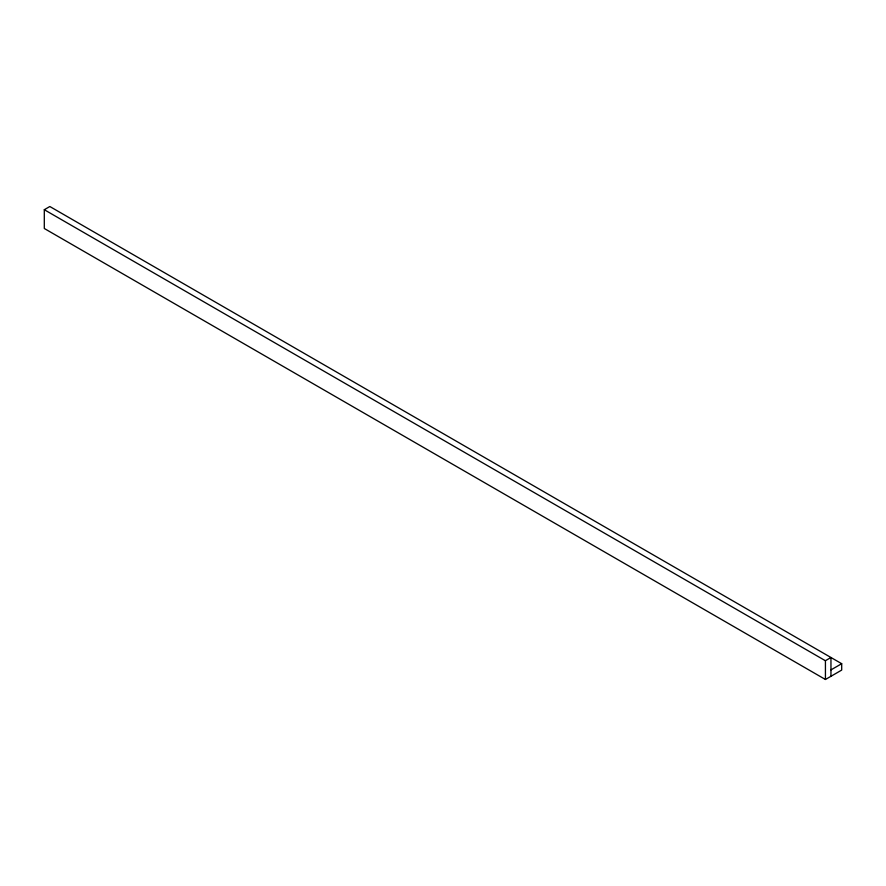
<?xml version="1.0" encoding="UTF-8"?>
<svg xmlns="http://www.w3.org/2000/svg" width="886" height="886" viewBox="0 0 886 886"><rect width="100%" height="100%" fill="white"/><g stroke="black" fill="none" stroke-linecap="round" stroke-linejoin="round"><path stroke-width="1.33" d="M44.3 209.716L49.837 206.516L841.7 663.703L841.7 670.082L825.431 679.484L44.3 228.499L44.3 209.716L825.431 660.746M830.957 669.894L841.7 663.703M830.957 676.284L830.957 657.501L825.431 660.69L825.431 679.484"/></g></svg>
